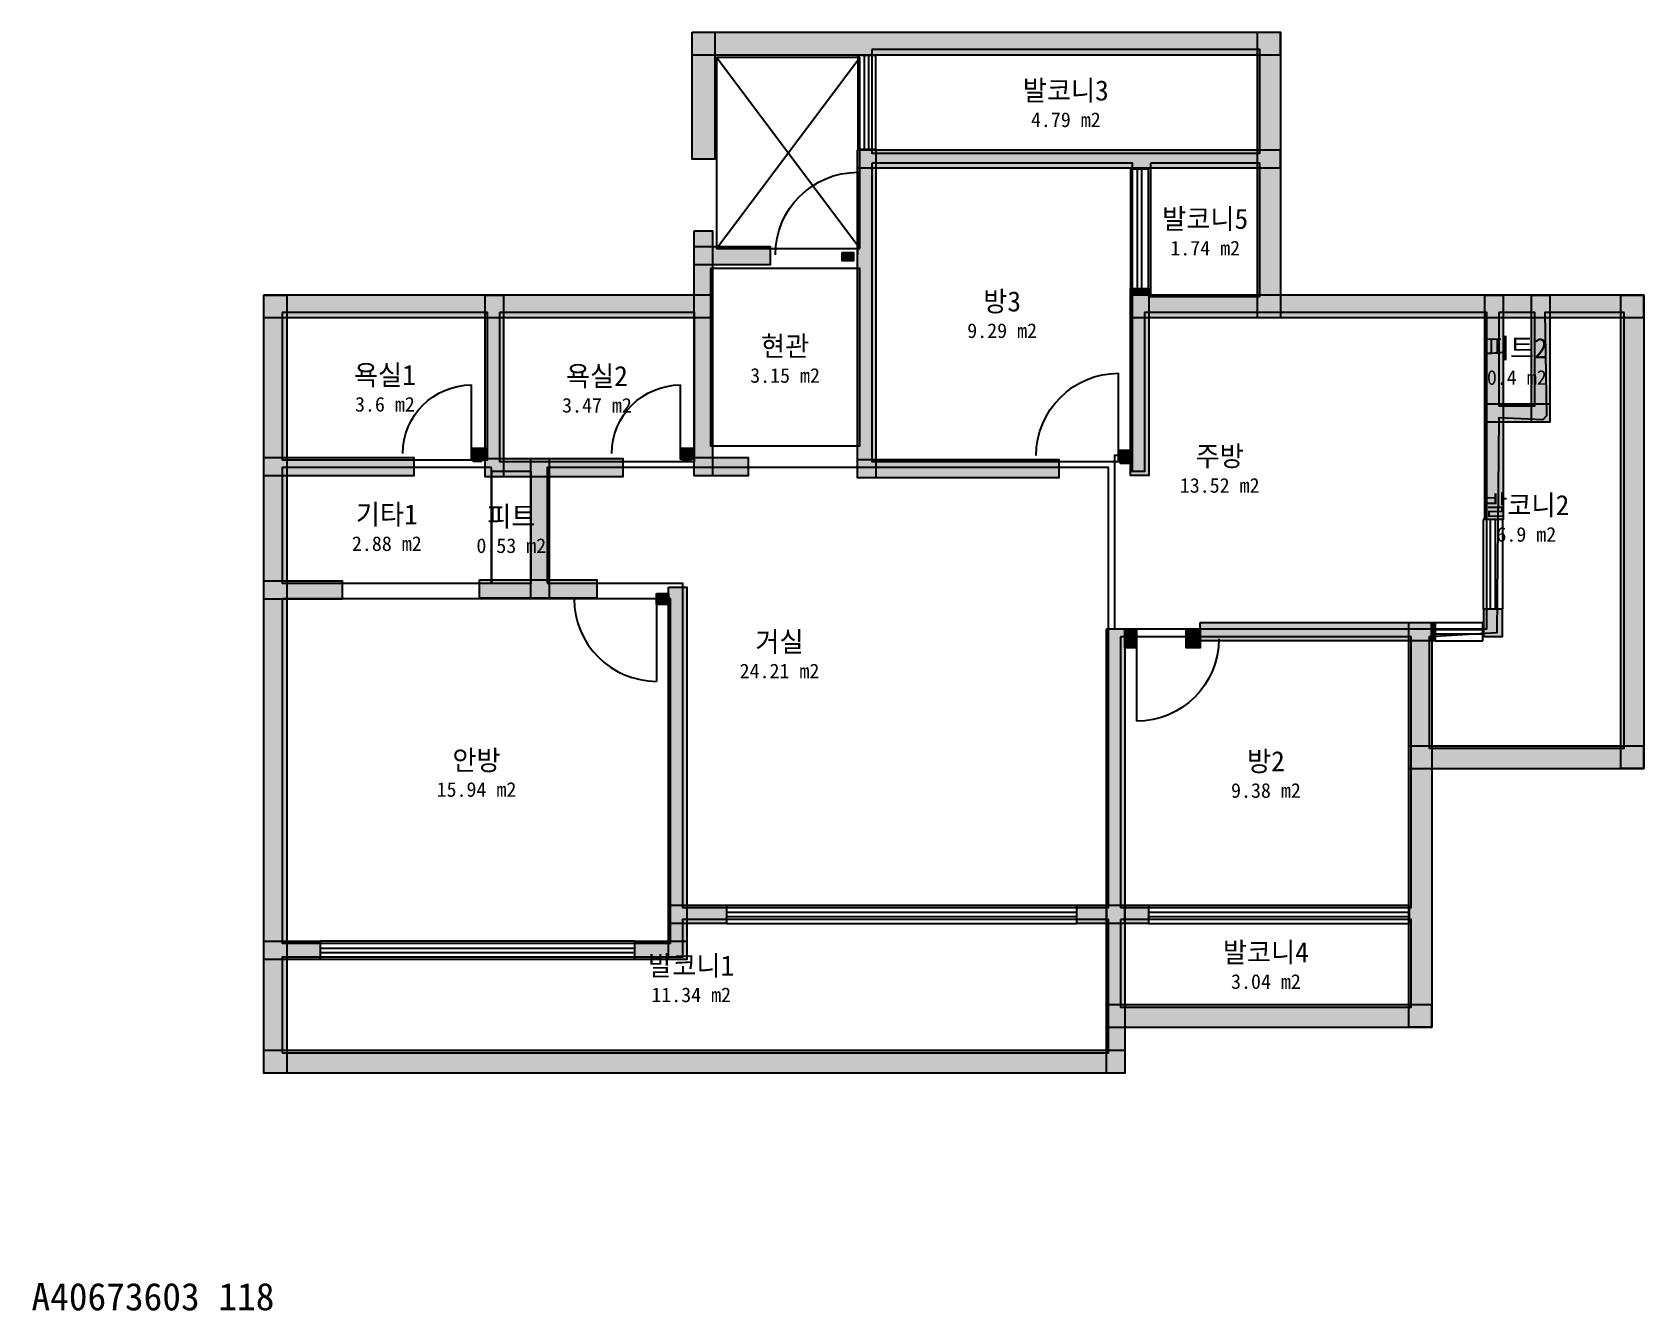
# Model space of a CAD drawing. Header units: millimetres. Extents: x 9 to 17603, y -905 to 13060.
import ezdxf
from ezdxf.enums import TextEntityAlignment as Align

# ---------------------------------------------------------------- set-up
doc = ezdxf.new("R2010")
doc.units = ezdxf.units.MM
for name, color, linetype in [('A-ANNO-TEXT', 7, 'Continuous'), ('A-AREA', 9, 'Continuous'), ('A-AREA-IDEN', 7, 'Continuous'), ('A-DOOR', 4, 'Continuous'), ('A-FLOR-EVTR', 8, 'Continuous'), ('A-GLAZ', 5, 'Continuous'), ('A-WALL-EXTR', 7, 'Continuous'), ('A-WALL-PATT', 8, 'Continuous'), ('A-WALL-PRTN', 8, 'Continuous'), ('A-WALL-STRC', 7, 'Continuous')]:
    doc.layers.add(name, color=color, linetype=linetype)

# ---------------------------------------------------------------- blocks, each defined once
blk = doc.blocks.new('JJ-DOOR-SWING')
blk.add_line((0, 0), (0, 1000))
blk.add_arc((0, 0), 1000, 0, 90)
at = {"flags": 1}
for tag, p in [('WIDTH', (0, -150)), ('TYPE', (0, -250))]:
    blk.add_attdef(tag, p, '', height=80, dxfattribs=at)
blk = doc.blocks.new('JJ-WIN-DOUBLE')
for p, q in [((1000, 500), (0, 500)), ((0, 500), (0, -500)), ((1000, -500), (1000, 500)), ((0, 120), (1000, 120)), ((0, -120), (1000, -120)), ((0, -500), (1000, -500))]:
    blk.add_line(p, q)
at = {"flags": 1}
for tag, p in [('WIDTH', (0, -700)), ('TYPE', (0, -800))]:
    blk.add_attdef(tag, p, '', height=80, dxfattribs=at)
blk = doc.blocks.new('JJ-EVTR')
for p, q in [((1000, 1000), (0, 1000)), ((0, 1000), (0, 0)), ((0, 0), (1000, 1000)), ((1000, 0), (0, 1000)), ((1000, 0), (1000, 1000)), ((0, 0), (1000, 0))]:
    blk.add_line(p, q)

msp = doc.modelspace()

# ---------------------------------------------------------------- linework, layer by layer
at = {"layer": 'A-AREA'}
for points in [[(9174, 12870), (9174, 11739), (13413, 11739), (13413, 12870)], [(9174, 11630), (9174, 8370), (12022, 8370), (12022, 11630)], [(12217, 11630), (12217, 10174), (13413, 10174), (13413, 11630)], [(7413, 10478), (7413, 8543), (9043, 8543), (9043, 10478)], [(2739, 10000), (2739, 8391), (4978, 8391), (4978, 10000)], [(5109, 10000), (5109, 8370), (7239, 8370), (7239, 10000)], [(12152, 10000), (12152, 8261), (12022, 8261), (12022, 8435), (11826, 8435), (11826, 6543), (15891, 6543), (15891, 10000)], [(17391, 10000), (16522, 10000), (16543, 8870), (16500, 8826), (16022, 8848), (16000, 6500), (15261, 6457), (15261, 5239), (17391, 5239)], [(16022, 10000), (16022, 8978), (16413, 8978), (16413, 10000)], [(5022, 8304), (2739, 8304), (2739, 7043), (5022, 7043)], [(5630, 7043), (7109, 7043), (7109, 3500), (11761, 3500), (11761, 8304), (5630, 8304)], [(5022, 7043), (5457, 7043), (5457, 8261), (5022, 8261)], [(2739, 6870), (2739, 3109), (6978, 3109), (6978, 6870)], [(11891, 6457), (11891, 3500), (15065, 3500), (15065, 6457)], [(2739, 1913), (11761, 1913), (11761, 3370), (7109, 3370), (7109, 2957), (2739, 2957)], [(11891, 3370), (11891, 2413), (15065, 2413), (15065, 3370)]]:
    msp.add_lwpolyline(points, close=True, dxfattribs=at)
at = {"layer": 'A-WALL-EXTR'}
for points in [[(7212, 13059), (7462, 13059), (7462, 11674), (7212, 11674)], [(7213, 13060), (13635, 13060), (13635, 12810), (7213, 12810)], [(13386, 13059), (13636, 13059), (13636, 9941), (13386, 9941)], [(8848, 10652), (8848, 10565), (8978, 10565), (8978, 10652)], [(2538, 10189), (2788, 10189), (2788, 1691), (2538, 1691)], [(2539, 10190), (7437, 10190), (7437, 9940), (2539, 9940)], [(11998, 10190), (17602, 10190), (17602, 9940), (11998, 9940)], [(17353, 10189), (17603, 10189), (17603, 5017), (17353, 5017)], [(4826, 8391), (4913, 8391), (4913, 8370), (4826, 8370)], [(7109, 8391), (7196, 8391), (7196, 8370), (7109, 8370)], [(11891, 8370), (11978, 8370), (11978, 8348), (11891, 8348)], [(15038, 6611), (15288, 6611), (15288, 2191), (15038, 2191)], [(15039, 5266), (17602, 5266), (17602, 5016), (15039, 5016)], [(11737, 2440), (15287, 2440), (15287, 2190), (11737, 2190)], [(2539, 1940), (11937, 1940), (11937, 1690), (2539, 1690)]]:
    msp.add_lwpolyline(points, close=True, dxfattribs=at)
at = {"layer": 'A-WALL-PATT', "color": 8}
for points in [[(7212, 13059), (7462, 13059), (7212, 11674), (7462, 11674)], [(7213, 13060), (13635, 13060), (7213, 12810), (13635, 12810)], [(13386, 13059), (13636, 13059), (13386, 9941), (13636, 9941)], [(9020, 11774), (13635, 11774), (9020, 11574), (13635, 11574)], [(9020, 11774), (9220, 11774), (9020, 8193), (9220, 8193)], [(7237, 10891), (7437, 10891), (7237, 8215), (7437, 8215)], [(7237, 10720), (8065, 10720), (7237, 10520), (8065, 10520)], [(8978, 10652), (8848, 10652), (8848, 10565)], [(8848, 10565), (8978, 10565), (8978, 10652)], [(11998, 10261), (12198, 10261), (11998, 8217), (12198, 8217)], [(11998, 10261), (12198, 10261), (11998, 10189), (12198, 10189)], [(2538, 10189), (2788, 10189), (2538, 1691), (2788, 1691)], [(2539, 10190), (7437, 10190), (2539, 9940), (7437, 9940)], [(4954, 10189), (5154, 10189), (4954, 8204), (5154, 8204)], [(11998, 10190), (17602, 10190), (11998, 9940), (17602, 9940)], [(15867, 10189), (16067, 10189), (15867, 7739), (16067, 7739)], [(16378, 10189), (16578, 10189), (16378, 8802), (16578, 8802)], [(17353, 10189), (17603, 10189), (17353, 5017), (17603, 5017)], [(15867, 9002), (16578, 9002), (15867, 8802), (16578, 8802)], [(4804, 8517), (4954, 8517), (4804, 8397), (4954, 8397)], [(7087, 8517), (7237, 8517), (7087, 8397), (7237, 8397)], [(11870, 8495), (11998, 8495), (11870, 8375), (11998, 8375)], [(2539, 8415), (4174, 8415), (2539, 8215), (4174, 8215)], [(4826, 8391), (4826, 8370), (4913, 8370)], [(4913, 8370), (4913, 8391), (4826, 8391)], [(4954, 8404), (6457, 8404), (4954, 8204), (6457, 8204)], [(5454, 8404), (5654, 8404), (5454, 6878), (5654, 6878)], [(7109, 8391), (7109, 8370), (7196, 8370)], [(7196, 8370), (7196, 8391), (7109, 8391)], [(7237, 8415), (7826, 8415), (7237, 8215), (7826, 8215)], [(9020, 8393), (11217, 8393), (9020, 8193), (11217, 8193)], [(11891, 8370), (11891, 8348), (11978, 8348)], [(11978, 8348), (11978, 8370), (11891, 8370)], [(2539, 7067), (3391, 7067), (2539, 6867), (3391, 6867)], [(4891, 7078), (6174, 7078), (4891, 6878), (6174, 6878)], [(6826, 6930), (6954, 6930), (6826, 6810), (6954, 6810)], [(6954, 7000), (7154, 7000), (6954, 2933), (7154, 2933)], [(15857, 6761), (16057, 6761), (15857, 6457), (16057, 6457)], [(11737, 6543), (11937, 6543), (11737, 1691), (11937, 1691)], [(11937, 6535), (12065, 6535), (11937, 6335), (12065, 6335)], [(12609, 6535), (12761, 6535), (12609, 6335), (12761, 6335)], [(12761, 6611), (15326, 6611), (12761, 6411), (15326, 6411)], [(15038, 6611), (15288, 6611), (15038, 2191), (15288, 2191)], [(15287, 6611), (15326, 6611), (15287, 6411), (15326, 6411)], [(15039, 5266), (17602, 5266), (15039, 5016), (17602, 5016)], [(6954, 3524), (7587, 3524), (6954, 3324), (7587, 3324)], [(11413, 3524), (12196, 3524), (11413, 3324), (12196, 3324)], [(11413, 3524), (11737, 3524), (11413, 3324), (11737, 3324)], [(11937, 3524), (12196, 3524), (11937, 3324), (12196, 3324)], [(2539, 3133), (3152, 3133), (2539, 2933), (3152, 2933)], [(6587, 3133), (7154, 3133), (6587, 2933), (7154, 2933)], [(11737, 2440), (15287, 2440), (11737, 2190), (15287, 2190)], [(2539, 1940), (11937, 1940), (2539, 1690), (11937, 1690)]]:
    msp.add_solid(points, dxfattribs=at)
at = {"layer": 'A-WALL-PRTN'}
for points in [[(4804, 8517), (4954, 8517), (4954, 8397), (4804, 8397)], [(7087, 8517), (7237, 8517), (7237, 8397), (7087, 8397)], [(11870, 8495), (11998, 8495), (11998, 8375), (11870, 8375)], [(6826, 6930), (6954, 6930), (6954, 6810), (6826, 6810)]]:
    msp.add_lwpolyline(points, close=True, dxfattribs=at)
at = {"layer": 'A-WALL-STRC'}
for points in [[(9020, 11774), (13635, 11774), (13635, 11574), (9020, 11574)], [(9020, 11774), (9220, 11774), (9220, 8193), (9020, 8193)], [(7237, 10891), (7437, 10891), (7437, 8215), (7237, 8215)], [(7237, 10720), (8065, 10720), (8065, 10520), (7237, 10520)], [(11998, 10261), (12198, 10261), (12198, 8217), (11998, 8217)], [(11998, 10261), (12198, 10261), (12198, 10189), (11998, 10189)], [(4954, 10189), (5154, 10189), (5154, 8204), (4954, 8204)], [(15867, 10189), (16067, 10189), (16067, 7739), (15867, 7739)], [(16378, 10189), (16578, 10189), (16578, 8802), (16378, 8802)], [(15867, 9002), (16578, 9002), (16578, 8802), (15867, 8802)], [(2539, 8415), (4174, 8415), (4174, 8215), (2539, 8215)], [(4954, 8404), (6457, 8404), (6457, 8204), (4954, 8204)], [(5454, 8404), (5654, 8404), (5654, 6878), (5454, 6878)], [(7237, 8415), (7826, 8415), (7826, 8215), (7237, 8215)], [(9020, 8393), (11217, 8393), (11217, 8193), (9020, 8193)], [(2539, 7067), (3391, 7067), (3391, 6867), (2539, 6867)], [(4891, 7078), (6174, 7078), (6174, 6878), (4891, 6878)], [(6954, 7000), (7154, 7000), (7154, 2933), (6954, 2933)], [(15857, 6761), (16057, 6761), (16057, 6457), (15857, 6457)], [(11737, 6543), (11937, 6543), (11937, 1691), (11737, 1691)], [(11937, 6535), (12065, 6535), (12065, 6335), (11937, 6335)], [(12609, 6535), (12761, 6535), (12761, 6335), (12609, 6335)], [(12761, 6611), (15326, 6611), (15326, 6411), (12761, 6411)], [(15287, 6611), (15326, 6611), (15326, 6411), (15287, 6411)], [(6954, 3524), (7587, 3524), (7587, 3324), (6954, 3324)], [(11413, 3524), (12196, 3524), (12196, 3324), (11413, 3324)], [(11413, 3524), (11737, 3524), (11737, 3324), (11413, 3324)], [(11937, 3524), (12196, 3524), (12196, 3324), (11937, 3324)], [(2539, 3133), (3152, 3133), (3152, 2933), (2539, 2933)], [(6587, 3133), (7154, 3133), (7154, 2933), (6587, 2933)]]:
    msp.add_lwpolyline(points, close=True, dxfattribs=at)

# ---------------------------------------------------------------- block references
at = {"layer": 'A-DOOR', "rotation": 180}
for p, xscale, yscale in [((9022, 10630), 0.9, -0.9), ((11870, 8435), 0.9, -0.9), ((4804, 8457), 0.75, -0.75), ((7087, 8457), 0.75, -0.75), ((6826, 6870), 0.9, 0.9)]:
    msp.add_blockref('JJ-DOOR-SWING', p, dxfattribs=dict(at, xscale=xscale, yscale=yscale))
at = {"layer": 'A-DOOR', "xscale": 0.9, "yscale": -0.9}
msp.add_blockref('JJ-DOOR-SWING', (12065, 6435), dxfattribs=at)
at = {"layer": 'A-FLOR-EVTR', "xscale": 1.565217391304348, "yscale": 2.08695652173913}
msp.add_blockref('JJ-EVTR', (7478, 10696), dxfattribs=at)
at = {"layer": 'A-GLAZ', "rotation": 90}
for p, xscale, yscale in [((9120, 11783), 1.021739130434782, 0.1956521739130435), ((12098, 10261), 1.304347826086956, 0.1956521739130435), ((15957, 6761), 0.9782608695652171, 0.2173913043478261)]:
    msp.add_blockref('JJ-WIN-DOUBLE', p, dxfattribs=dict(at, xscale=xscale, yscale=yscale))
at = {"layer": 'A-GLAZ', "yscale": 0.1956521739130435}
for p, xscale in [((15326, 6511), 0.521739130434782), ((7587, 3424), 3.826086956521739), ((12196, 3424), 2.847826086956522), ((3152, 3033), 3.434782608695652)]:
    msp.add_blockref('JJ-WIN-DOUBLE', p, dxfattribs=dict(at, xscale=xscale))

# ---------------------------------------------------------------- texts
at = {"layer": 'A-ANNO-TEXT'}
msp.add_text('A40673603 118', height=300, dxfattribs=at).set_placement((0, -900))
at = {"layer": 'A-AREA-IDEN'}
for s, height, p in [('발코니3', 220, (11293, 12424)), ('4.79 m2', 160, (11293, 12104)), ('발코니5', 220, (12815, 11022)), ('1.74 m2', 160, (12815, 10702)), ('방3', 220, (10598, 10120)), ('9.29 m2', 160, (10598, 9800)), ('현관', 220, (8228, 9631)), ('피트2', 220, (16217, 9609)), ('욕실1', 220, (3859, 9316)), ('욕실2', 220, (6174, 9305)), ('3.15 m2', 160, (8228, 9311)), ('0.4 m2', 160, (16217, 9289)), ('3.6 m2', 160, (3859, 8996)), ('3.47 m2', 160, (6174, 8985)), ('주방', 220, (12973, 8430)), ('13.52 m2', 160, (12973, 8110)), ('기타1', 220, (3880, 7794)), ('발코니2', 220, (16321, 7895)), ('피트', 220, (5239, 7772)), ('6.9 m2', 160, (16321, 7575)), ('2.88 m2', 160, (3880, 7474)), ('0.53 m2', 160, (5239, 7452)), ('거실', 220, (8167, 6403)), ('24.21 m2', 160, (8167, 6083)), ('안방', 220, (4859, 5109)), ('방2', 220, (13478, 5098)), ('15.94 m2', 160, (4859, 4789)), ('9.38 m2', 160, (13478, 4778)), ('발코니1', 220, (7203, 2866)), ('발코니4', 220, (13478, 3011)), ('3.04 m2', 160, (13478, 2691)), ('11.34 m2', 160, (7203, 2546))]:
    msp.add_text(s, height=height, dxfattribs=at).set_placement(p, align=Align.MIDDLE_CENTER)

doc.saveas('drawing.dxf')
